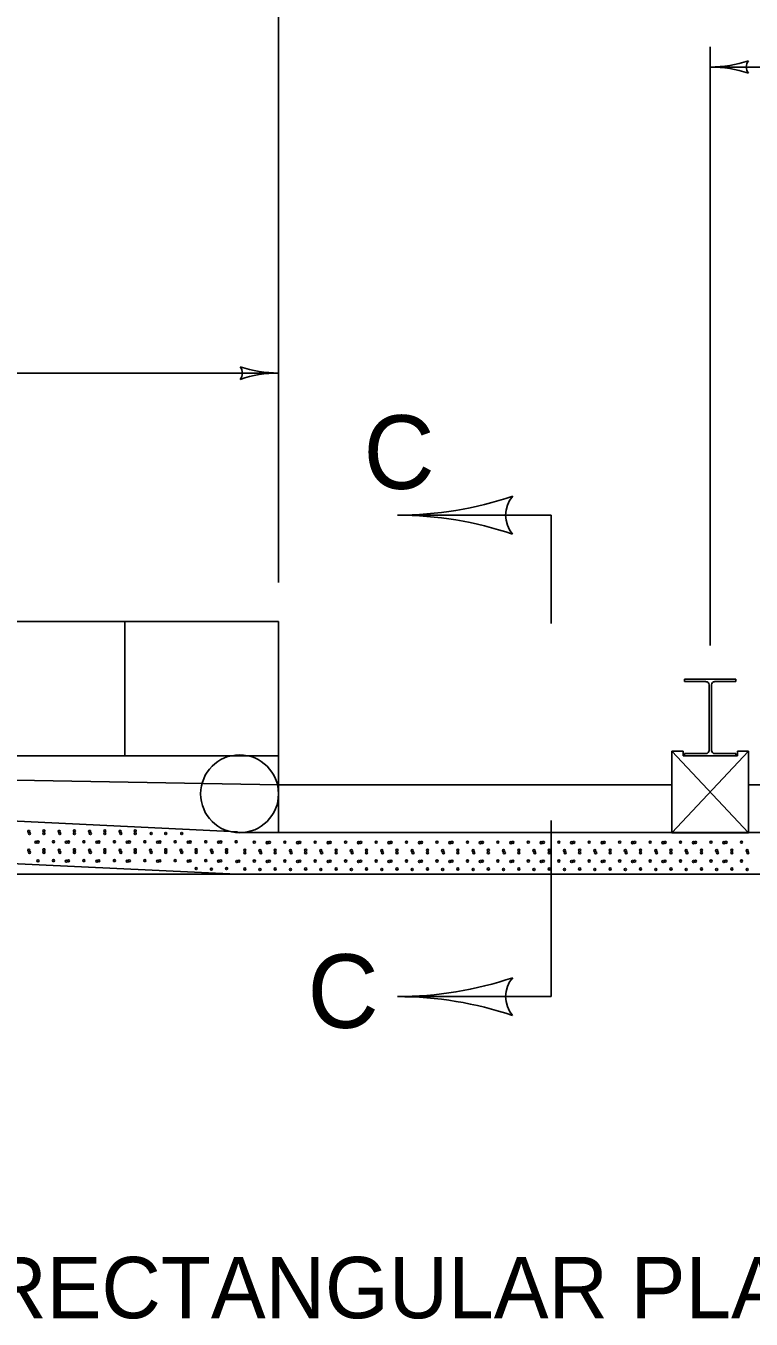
# Model space of a CAD drawing. Extents: x 999.4 to 1036.9, y 999.4 to 1023.
# Drawn here: x 1013.601 to 1015.963, y 1015.47 to 1019.684 of the extents above; entities that cross this region are included whole.
import ezdxf

# ---------------------------------------------------------------- set-up
doc = ezdxf.new("R2010")
doc.units = 0
doc.layers.add('Level 2', color=7, linetype='Continuous')

msp = doc.modelspace()

# ---------------------------------------------------------------- linework, layer by layer
at = {"layer": 'Level 2'}
for p, q in [((1014.4239, 1017.8703), (1014.4239, 1020.1395)), ((1015.8302, 1017.6646), (1015.8302, 1019.6157)), ((1016.9658, 1019.5498), (1015.8302, 1019.5498)), ((1014.4239, 1018.5528), (1012.3936, 1018.5528)), ((1015.3118, 1018.0896), (1014.8118, 1018.0896)), ((1015.3118, 1018.0896), (1015.3118, 1017.7365)), ((1014.4239, 1017.7427), (1007.3141, 1017.7427)), ((1013.9239, 1017.7427), (1013.9239, 1017.3053)), ((1014.4239, 1017.7427), (1014.4239, 1017.3053)), ((1014.4239, 1017.7427), (1014.4239, 1017.3053)), ((1015.7468, 1017.555), (1015.9135, 1017.555)), ((1015.7468, 1017.555), (1015.7468, 1017.5472)), ((1015.7468, 1017.5472), (1015.8158, 1017.5472)), ((1015.8263, 1017.3232), (1015.8263, 1017.5367)), ((1015.8341, 1017.3232), (1015.8341, 1017.5367)), ((1015.8445, 1017.5472), (1015.9135, 1017.5472)), ((1015.9135, 1017.555), (1015.9135, 1017.5472)), ((1015.7052, 1017.3207), (1015.7052, 1017.055)), ((1015.7052, 1017.3207), (1015.7417, 1017.3207)), ((1015.7052, 1017.055), (1015.9552, 1017.3207)), ((1015.7052, 1017.3207), (1015.9552, 1017.055)), ((1015.7417, 1017.3207), (1015.7417, 1017.305)), ((1015.7468, 1017.305), (1015.7468, 1017.3128)), ((1015.7468, 1017.3128), (1015.8158, 1017.3128)), ((1015.8445, 1017.3128), (1015.9135, 1017.3128)), ((1015.9135, 1017.305), (1015.9135, 1017.3128)), ((1015.9187, 1017.3207), (1015.9187, 1017.305)), ((1015.9187, 1017.3207), (1015.9552, 1017.3207)), ((1015.9552, 1017.3207), (1015.9552, 1017.055)), ((1014.4239, 1017.3053), (1007.2559, 1017.3053)), ((1009.9023, 1017.2886), (1014.4239, 1017.2114)), ((1014.2905, 1017.0581), (1009.9023, 1017.2704)), ((1014.4239, 1017.3053), (1014.4239, 1017.0552)), ((1015.7417, 1017.305), (1015.9187, 1017.305)), ((1015.7052, 1017.2114), (1014.4239, 1017.2114)), ((1018.851, 1017.2114), (1015.9552, 1017.2114)), ((1014.2885, 1016.9198), (1009.9023, 1017.1298)), ((1033.0214, 1017.0552), (1014.2885, 1017.0552)), ((1015.3118, 1017.0946), (1015.3118, 1016.5209)), ((1015.7052, 1017.055), (1015.9552, 1017.055)), ((1014.2885, 1016.9198), (1007.3141, 1016.9198)), ((1032.9868, 1016.9198), (1014.2885, 1016.9198)), ((1015.3118, 1016.5209), (1014.8118, 1016.5209))]:
    msp.add_line(p, q, dxfattribs=at)
for centre, radius in [((1014.2971, 1017.1817), 0.1268), ((1013.6104, 1017.0593), 0.00339), ((1013.6129, 1017.0525), 0.00339), ((1013.66, 1017.0611), 0.00339), ((1013.66, 1017.0525), 0.00339), ((1013.7095, 1017.0593), 0.00339), ((1013.712, 1017.0525), 0.00339), ((1013.7591, 1017.0611), 0.00339), ((1013.7591, 1017.0525), 0.00339), ((1013.8087, 1017.0593), 0.00339), ((1013.8112, 1017.0525), 0.00339), ((1013.8583, 1017.0611), 0.00339), ((1013.8583, 1017.0525), 0.00339), ((1013.9079, 1017.0593), 0.00339), ((1013.9104, 1017.0525), 0.00339), ((1013.9575, 1017.0611), 0.00339), ((1013.9575, 1017.0525), 0.00339), ((1014.0095, 1017.0525), 0.00339), ((1014.0566, 1017.0525), 0.00339), ((1014.1087, 1017.0525), 0.00339), ((1013.6339, 1017.0239), 0.00339), ((1013.6406, 1017.0247), 0.00339), ((1013.691, 1017.0256), 0.00339), ((1013.733, 1017.0239), 0.00339), ((1013.7398, 1017.0247), 0.00339), ((1013.7902, 1017.0256), 0.00339), ((1013.8322, 1017.0239), 0.00339), ((1013.839, 1017.0247), 0.00339), ((1013.8894, 1017.0256), 0.00339), ((1013.9314, 1017.0239), 0.00339), ((1013.9381, 1017.0247), 0.00339), ((1013.9885, 1017.0256), 0.00339), ((1014.0305, 1017.0239), 0.00339), ((1014.0373, 1017.0247), 0.00339), ((1014.0877, 1017.0256), 0.00339), ((1014.1297, 1017.0239), 0.00339), ((1014.1365, 1017.0247), 0.00339), ((1014.1869, 1017.0256), 0.00339), ((1014.2289, 1017.0239), 0.00339), ((1014.2356, 1017.0247), 0.00339), ((1014.286, 1017.0256), 0.00339), ((1014.3452, 1017.0243), 0.00339), ((1014.3872, 1017.0226), 0.00339), ((1014.394, 1017.0235), 0.00339), ((1014.4444, 1017.0243), 0.00339), ((1014.4864, 1017.0226), 0.00339), ((1014.4931, 1017.0235), 0.00339), ((1014.5435, 1017.0243), 0.00339), ((1014.5855, 1017.0226), 0.00339), ((1014.5923, 1017.0235), 0.00339), ((1014.6427, 1017.0243), 0.00339), ((1014.6847, 1017.0226), 0.00339), ((1014.6915, 1017.0235), 0.00339), ((1014.7419, 1017.0243), 0.00339), ((1014.7839, 1017.0226), 0.00339), ((1014.7906, 1017.0235), 0.00339), ((1014.841, 1017.0243), 0.00339), ((1014.883, 1017.0226), 0.00339), ((1014.8898, 1017.0235), 0.00339), ((1014.9402, 1017.0243), 0.00339), ((1014.9822, 1017.0226), 0.00339), ((1014.989, 1017.0235), 0.00339), ((1015.0394, 1017.0243), 0.00339), ((1015.0814, 1017.0226), 0.00339), ((1015.0881, 1017.0235), 0.00339), ((1015.1385, 1017.0243), 0.00339), ((1015.1805, 1017.0226), 0.00339), ((1015.1873, 1017.0235), 0.00339), ((1015.2377, 1017.0243), 0.00339), ((1015.2797, 1017.0226), 0.00339), ((1015.2865, 1017.0235), 0.00339), ((1015.3369, 1017.0243), 0.00339), ((1015.3789, 1017.0226), 0.00339), ((1015.3856, 1017.0235), 0.00339), ((1015.436, 1017.0243), 0.00339), ((1015.478, 1017.0226), 0.00339), ((1015.4848, 1017.0235), 0.00339), ((1015.5352, 1017.0243), 0.00339), ((1015.5772, 1017.0226), 0.00339), ((1015.584, 1017.0235), 0.00339), ((1015.6344, 1017.0243), 0.00339), ((1015.6764, 1017.0226), 0.00339), ((1015.6831, 1017.0235), 0.00339), ((1015.7335, 1017.0243), 0.00339), ((1015.7755, 1017.0226), 0.00339), ((1015.7823, 1017.0235), 0.00339), ((1015.8327, 1017.0243), 0.00339), ((1015.8747, 1017.0226), 0.00339), ((1015.8815, 1017.0235), 0.00339), ((1015.9319, 1017.0243), 0.00339), ((1013.6104, 1016.9978), 0.00339), ((1013.6129, 1016.991), 0.00339), ((1013.66, 1016.9996), 0.00339), ((1013.66, 1016.991), 0.00339), ((1013.7095, 1016.9978), 0.00339), ((1013.712, 1016.991), 0.00339), ((1013.7591, 1016.9996), 0.00339), ((1013.7591, 1016.991), 0.00339), ((1013.8087, 1016.9978), 0.00339), ((1013.8112, 1016.991), 0.00339), ((1013.8583, 1016.9996), 0.00339), ((1013.8583, 1016.991), 0.00339), ((1013.9079, 1016.9978), 0.00339), ((1013.9104, 1016.991), 0.00339), ((1013.9575, 1016.9996), 0.00339), ((1013.9575, 1016.991), 0.00339), ((1014.007, 1016.9978), 0.00339), ((1014.0095, 1016.991), 0.00339), ((1014.0566, 1016.9996), 0.00339), ((1014.0566, 1016.991), 0.00339), ((1014.1062, 1016.9978), 0.00339), ((1014.1087, 1016.991), 0.00339), ((1014.1558, 1016.9996), 0.00339), ((1014.1558, 1016.991), 0.00339), ((1014.2054, 1016.9978), 0.00339), ((1014.2079, 1016.991), 0.00339), ((1014.255, 1016.9996), 0.00339), ((1014.255, 1016.991), 0.00339), ((1014.3141, 1016.9983), 0.00339), ((1014.3141, 1016.9897), 0.00339), ((1014.3637, 1016.9966), 0.00339), ((1014.3662, 1016.9897), 0.00339), ((1014.4133, 1016.9983), 0.00339), ((1014.4133, 1016.9897), 0.00339), ((1014.4629, 1016.9966), 0.00339), ((1014.4654, 1016.9897), 0.00339), ((1014.5125, 1016.9983), 0.00339), ((1014.5125, 1016.9897), 0.00339), ((1014.562, 1016.9966), 0.00339), ((1014.5645, 1016.9897), 0.00339), ((1014.6116, 1016.9983), 0.00339), ((1014.6116, 1016.9897), 0.00339), ((1014.6612, 1016.9966), 0.00339), ((1014.6637, 1016.9897), 0.00339), ((1014.7108, 1016.9983), 0.00339), ((1014.7108, 1016.9897), 0.00339), ((1014.7604, 1016.9966), 0.00339), ((1014.7629, 1016.9897), 0.00339), ((1014.81, 1016.9983), 0.00339), ((1014.81, 1016.9897), 0.00339), ((1014.8595, 1016.9966), 0.00339), ((1014.862, 1016.9897), 0.00339), ((1014.9091, 1016.9983), 0.00339), ((1014.9091, 1016.9897), 0.00339), ((1014.9587, 1016.9966), 0.00339), ((1014.9612, 1016.9897), 0.00339), ((1015.0083, 1016.9983), 0.00339), ((1015.0083, 1016.9897), 0.00339), ((1015.0579, 1016.9966), 0.00339), ((1015.0604, 1016.9897), 0.00339), ((1015.1075, 1016.9983), 0.00339), ((1015.1075, 1016.9897), 0.00339), ((1015.157, 1016.9966), 0.00339), ((1015.1595, 1016.9897), 0.00339), ((1015.2066, 1016.9983), 0.00339), ((1015.2066, 1016.9897), 0.00339), ((1015.2562, 1016.9966), 0.00339), ((1015.2587, 1016.9897), 0.00339), ((1015.3058, 1016.9983), 0.00339), ((1015.3058, 1016.9897), 0.00339), ((1015.3554, 1016.9966), 0.00339), ((1015.3579, 1016.9897), 0.00339), ((1015.405, 1016.9983), 0.00339), ((1015.405, 1016.9897), 0.00339), ((1015.4545, 1016.9966), 0.00339), ((1015.457, 1016.9897), 0.00339), ((1015.5041, 1016.9983), 0.00339), ((1015.5041, 1016.9897), 0.00339), ((1015.5537, 1016.9966), 0.00339), ((1015.5562, 1016.9897), 0.00339), ((1015.6033, 1016.9983), 0.00339), ((1015.6033, 1016.9897), 0.00339), ((1015.6529, 1016.9966), 0.00339), ((1015.6554, 1016.9897), 0.00339), ((1015.7025, 1016.9983), 0.00339), ((1015.7025, 1016.9897), 0.00339), ((1015.752, 1016.9966), 0.00339), ((1015.7545, 1016.9897), 0.00339), ((1015.8016, 1016.9983), 0.00339), ((1015.8016, 1016.9897), 0.00339), ((1015.8512, 1016.9966), 0.00339), ((1015.8537, 1016.9897), 0.00339), ((1015.9008, 1016.9983), 0.00339), ((1015.9008, 1016.9897), 0.00339), ((1015.9504, 1016.9966), 0.00339), ((1015.9529, 1016.9897), 0.00339), ((1013.6406, 1016.9632), 0.00339), ((1013.691, 1016.9641), 0.00339), ((1013.733, 1016.9624), 0.00339), ((1013.7398, 1016.9632), 0.00339), ((1013.7902, 1016.9641), 0.00339), ((1013.8322, 1016.9624), 0.00339), ((1013.839, 1016.9632), 0.00339), ((1013.8894, 1016.9641), 0.00339), ((1013.9314, 1016.9624), 0.00339), ((1013.9381, 1016.9632), 0.00339), ((1013.9885, 1016.9641), 0.00339), ((1014.0305, 1016.9624), 0.00339), ((1014.0373, 1016.9632), 0.00339), ((1014.0877, 1016.9641), 0.00339), ((1014.1297, 1016.9624), 0.00339), ((1014.1365, 1016.9632), 0.00339), ((1014.1558, 1016.9381), 0.00339), ((1014.1869, 1016.9641), 0.00339), ((1014.2054, 1016.9363), 0.00339), ((1014.2289, 1016.9624), 0.00339), ((1014.2356, 1016.9632), 0.00339), ((1014.255, 1016.9381), 0.00339), ((1014.288, 1016.9611), 0.00339), ((1014.2948, 1016.962), 0.00339), ((1014.3141, 1016.9368), 0.00339), ((1014.3452, 1016.9628), 0.00339), ((1014.3637, 1016.9351), 0.00339), ((1014.3872, 1016.9611), 0.00339), ((1014.394, 1016.962), 0.00339), ((1014.4133, 1016.9368), 0.00339), ((1014.4444, 1016.9628), 0.00339), ((1014.4629, 1016.9351), 0.00339), ((1014.4864, 1016.9611), 0.00339), ((1014.4931, 1016.962), 0.00339), ((1014.5125, 1016.9368), 0.00339), ((1014.5435, 1016.9628), 0.00339), ((1014.562, 1016.9351), 0.00339), ((1014.5855, 1016.9611), 0.00339), ((1014.5923, 1016.962), 0.00339), ((1014.6116, 1016.9368), 0.00339), ((1014.6427, 1016.9628), 0.00339), ((1014.6612, 1016.9351), 0.00339), ((1014.6847, 1016.9611), 0.00339), ((1014.6915, 1016.962), 0.00339), ((1014.7108, 1016.9368), 0.00339), ((1014.7419, 1016.9628), 0.00339), ((1014.7604, 1016.9351), 0.00339), ((1014.7839, 1016.9611), 0.00339), ((1014.7906, 1016.962), 0.00339), ((1014.81, 1016.9368), 0.00339), ((1014.841, 1016.9628), 0.00339), ((1014.8595, 1016.9351), 0.00339), ((1014.883, 1016.9611), 0.00339), ((1014.8898, 1016.962), 0.00339), ((1014.9091, 1016.9368), 0.00339), ((1014.9402, 1016.9628), 0.00339), ((1014.9587, 1016.9351), 0.00339), ((1014.9822, 1016.9611), 0.00339), ((1014.989, 1016.962), 0.00339), ((1015.0083, 1016.9368), 0.00339), ((1015.0394, 1016.9628), 0.00339), ((1015.0579, 1016.9351), 0.00339), ((1015.0814, 1016.9611), 0.00339), ((1015.0881, 1016.962), 0.00339), ((1015.1075, 1016.9368), 0.00339), ((1015.1385, 1016.9628), 0.00339), ((1015.157, 1016.9351), 0.00339), ((1015.1805, 1016.9611), 0.00339), ((1015.1873, 1016.962), 0.00339), ((1015.2066, 1016.9368), 0.00339), ((1015.2377, 1016.9628), 0.00339), ((1015.2562, 1016.9351), 0.00339), ((1015.2797, 1016.9611), 0.00339), ((1015.2865, 1016.962), 0.00339), ((1015.3058, 1016.9368), 0.00339), ((1015.3369, 1016.9628), 0.00339), ((1015.3554, 1016.9351), 0.00339), ((1015.3789, 1016.9611), 0.00339), ((1015.3856, 1016.962), 0.00339), ((1015.405, 1016.9368), 0.00339), ((1015.436, 1016.9628), 0.00339), ((1015.4545, 1016.9351), 0.00339), ((1015.478, 1016.9611), 0.00339), ((1015.4848, 1016.962), 0.00339), ((1015.5041, 1016.9368), 0.00339), ((1015.5352, 1016.9628), 0.00339), ((1015.5537, 1016.9351), 0.00339), ((1015.5772, 1016.9611), 0.00339), ((1015.584, 1016.962), 0.00339), ((1015.6033, 1016.9368), 0.00339), ((1015.6344, 1016.9628), 0.00339), ((1015.6529, 1016.9351), 0.00339), ((1015.6764, 1016.9611), 0.00339), ((1015.6831, 1016.962), 0.00339), ((1015.7025, 1016.9368), 0.00339), ((1015.7335, 1016.9628), 0.00339), ((1015.752, 1016.9351), 0.00339), ((1015.7755, 1016.9611), 0.00339), ((1015.7823, 1016.962), 0.00339), ((1015.8016, 1016.9368), 0.00339), ((1015.8327, 1016.9628), 0.00339), ((1015.8512, 1016.9351), 0.00339), ((1015.8747, 1016.9611), 0.00339), ((1015.8815, 1016.962), 0.00339), ((1015.9008, 1016.9368), 0.00339), ((1015.9319, 1016.9628), 0.00339), ((1015.9504, 1016.9351), 0.00339)]:
    msp.add_circle(centre, radius, dxfattribs=at)
for centre, radius, start, end in [((1015.8302, 1019.9404), 0.3906, 269.9878, 270), ((1015.8302, 1019.9404), 0.3906, 270, 288.6688), ((1015.8302, 1019.1592), 0.3906, 71.3472, 89.9939), ((1015.9787, 1019.5498), 0.0312, 138.7746, 220.8913), ((1014.2753, 1018.5528), 0.0313, 318.7746, 40.8913), ((1014.4239, 1018.9437), 0.3909, 251.3472, 269.9939), ((1014.4239, 1018.1618), 0.3909, 90, 108.6688), ((1014.4239, 1018.1618), 0.3909, 89.9878, 90), ((1014.8118, 1019.2615), 1.1719, 270, 288.6688), ((1015.2575, 1018.0895), 0.0937, 138.7746, 220.8913), ((1014.8118, 1019.2615), 1.1719, 269.9878, 270), ((1014.8118, 1016.9177), 1.1719, 71.3472, 89.9939), ((1015.8159, 1017.5367), 0.0104, 0, 90), ((1015.8445, 1017.5367), 0.0104, 90, 180), ((1015.8159, 1017.3232), 0.0104, 270, 360), ((1015.8445, 1017.3232), 0.0104, 180, 270), ((1014.8118, 1017.6928), 1.1719, 270, 288.6688), ((1015.2575, 1016.5208), 0.0937, 138.7746, 220.8913), ((1014.8118, 1017.6928), 1.1719, 269.9878, 270), ((1014.8118, 1015.349), 1.1719, 71.3472, 89.9939)]:
    msp.add_arc(centre, radius, start, end, dxfattribs=at)

# ---------------------------------------------------------------- texts
for s, height, p in [('C', 0.24, (1014.7007, 1018.1752)), ('C', 0.24, (1014.5184, 1016.419)), ('TERMINAL SECT. NO. 2. FOR RECTANGULAR PLATE WASHER', 0.2, (1009.7014, 1015.4729))]:
    msp.add_text(s, height=height, dxfattribs=at).set_placement(p)

doc.saveas('drawing.dxf')
